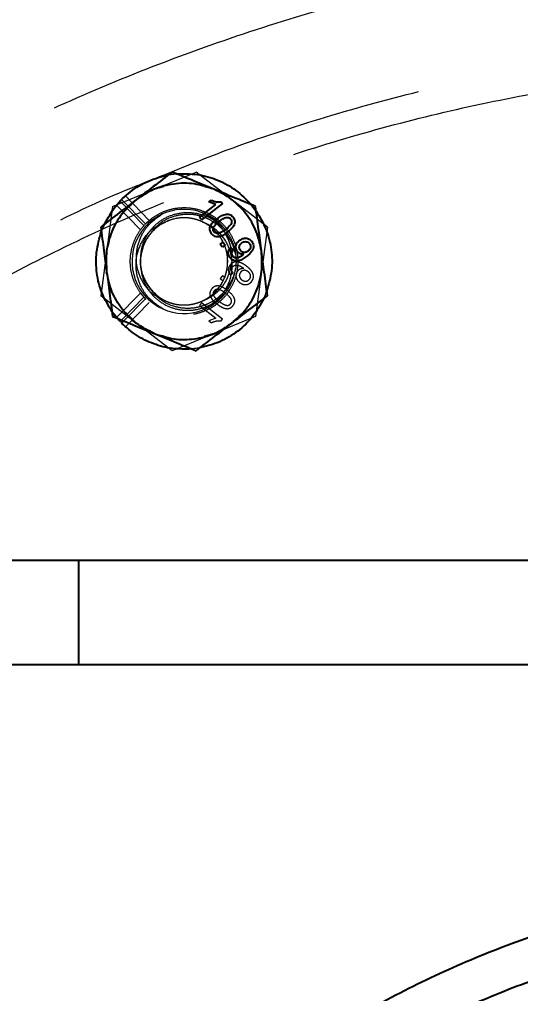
# Model space of a CAD drawing. Header units: millimetres. Extents: x 861 to 27901, y 673 to 17923.
# Drawn here: x 10727.1 to 10803.4, y 5977.1 to 6125.5 of the extents above; entities that cross this region are included whole.
import ezdxf

# ---------------------------------------------------------------- set-up
doc = ezdxf.new("R2010")
doc.units = ezdxf.units.MM
doc.header["$LTSCALE"] = 33.3
doc.linetypes.add('HIDDEN', pattern=[1.905, 1.27, -0.635])
doc.layers.add('CAPA_1', color=7, linetype='Continuous')
doc.styles.add('SLDTEXTSTYLE0', font='TXT', dxfattribs={"width": 0.75})
doc.dimstyles.new('SLDDIMSTYLE0', dxfattribs={"dimtxt": 66.6, "dimasz": 66.6, "dimexe": 0, "dimexo": 0.0625, "dimgap": 16.65, "dimtad": 2, "dimdec": 0, "dimlfac": 1.261261, "dimrnd": 1e-09, "dimzin": 12, "dimdsep": 46, "dimtxsty": 'SLDTEXTSTYLE0', "dimsah": 1, "dimcen": 0.09, "dimadec": 0, "dimazin": 3, "dimtfac": 1, "dimtdec": 0, "dimtofl": 0, "dimtmove": 0, "dimatfit": 3, "dimfxl": 1, "dimfrac": 2, "dimtolj": 1, "dimtzin": 12, "dimarcsym": 0})

# ---------------------------------------------------------------- blocks, each defined once
blk = doc.blocks.new('_D_13')
at = {"layer": 'CAPA_1', "transparency": 16777216}
for p, q in [((9823.17, 6912.25), (14695.32, 6912.25)), ((14662.02, 6912.25), (14662.02, 5357.98)), ((14240.18, 5357.98), (14695.32, 5357.98))]:
    blk.add_line(p, q, dxfattribs=at)
for points in [[(14662.02, 6912.25), (14651.77, 6845.65), (14672.27, 6845.65)], [(14662.02, 5357.98), (14672.27, 5424.58), (14651.77, 5424.58)]]:
    blk.add_solid(points, dxfattribs=at)
at = {"layer": 'CAPA_1', "transparency": 16777216, "insert": (14576.17, 6036.69), "char_height": 66.6, "attachment_point": 1, "rotation": 90, "style": 'SLDTEXTSTYLE0'}
blk.add_mtext('1960', dxfattribs=at)
blk = doc.blocks.new('_D_14')
at = {"layer": 'CAPA_1', "transparency": 16777216}
for p, q in [((9780.88, 6954.54), (9780.88, 7862.55)), ((10855.14, 5883.49), (10855.14, 7862.55)), ((9780.88, 7829.25), (10855.14, 7829.25))]:
    blk.add_line(p, q, dxfattribs=at)
for points in [[(9780.88, 7829.25), (9847.48, 7819.01), (9847.48, 7839.5)], [(10855.14, 7829.25), (10788.54, 7839.5), (10788.54, 7819.01)]]:
    blk.add_solid(points, dxfattribs=at)
at = {"layer": 'CAPA_1', "transparency": 16777216, "insert": (10219.59, 7915.1), "char_height": 66.6, "attachment_point": 1, "style": 'SLDTEXTSTYLE0'}
blk.add_mtext('1355', dxfattribs=at)

msp = doc.modelspace()

# ---------------------------------------------------------------- linework, layer by layer
at = {"color": 1, "linetype": 'HIDDEN', "lineweight": 18}
for p, q in [((10741.25, 6097.02), (10753.95, 6102.25)), ((10746.83, 6100.92), (10747.43, 6101.16)), ((10750.03, 6101.85), (10749.15, 6101.63)), ((10749.75, 6101.82), (10750.99, 6101.98)), ((10751.63, 6101.96), (10750.29, 6101.89)), ((10764.83, 6093.88), (10753.95, 6102.25)), ((10747.6, 6099.64), (10749.08, 6100.03)), ((10755.18, 6100.03), (10756.68, 6099.63)), ((10742.38, 6097.82), (10742.01, 6097.33)), ((10746.02, 6094.09), (10742.38, 6097.82)), ((10742.62, 6098.06), (10743.2, 6098.61)), ((10746.25, 6094.34), (10742.62, 6098.06)), ((10743.67, 6098.95), (10743.2, 6098.61)), ((10743.2, 6098.61), (10746.83, 6094.89)), ((10744.8, 6097.98), (10743.8, 6096.98)), ((10759.39, 6098.07), (10760.47, 6096.98)), ((10741.25, 6097.02), (10739.44, 6083.41)), ((10745.51, 6093.46), (10741.85, 6097.21)), ((10763.25, 6096.04), (10762.14, 6097.49)), ((10762.35, 6097.29), (10763.11, 6096.3)), ((10740.34, 6094.85), (10739.71, 6093.58)), ((10746.25, 6094.34), (10746.83, 6094.89)), ((10746.83, 6094.89), (10746.97, 6094.98)), ((10756.52, 6095.21), (10756.97, 6094.92)), ((10757.15, 6094.75), (10756.97, 6094.92)), ((10739.63, 6093.4), (10739.4, 6092.6)), ((10739.53, 6093.16), (10740.01, 6094.32)), ((10749.59, 6094.76), (10749.75, 6094.84)), ((10764.83, 6093.88), (10763.02, 6080.27)), ((10740.74, 6091.69), (10740.34, 6090.21)), ((10759.8, 6086.77), (10759.99, 6087.61)), ((10761.17, 6087.62), (10761.25, 6087.55)), ((10740.74, 6085.59), (10740.34, 6087.09)), ((10757.96, 6086.46), (10757.64, 6086.05)), ((10757.64, 6086.05), (10758.06, 6085.73)), ((10758.37, 6086.14), (10757.96, 6086.46)), ((10759.26, 6086.52), (10759.62, 6086.9)), ((10763.92, 6087.07), (10763.52, 6085.59)), ((10746.76, 6084.82), (10747.14, 6084.29)), ((10764.46, 6083.45), (10764.88, 6084.74)), ((10750.32, 6075.03), (10739.44, 6083.41)), ((10745.51, 6083.82), (10741.85, 6080.07)), ((10746.02, 6083.19), (10742.61, 6079.7)), ((10746.37, 6082.84), (10745.48, 6083.87)), ((10745.51, 6083.82), (10746.02, 6083.19)), ((10758.1, 6083.42), (10756.97, 6082.36)), ((10763.93, 6082.45), (10764.36, 6083.21)), ((10764.73, 6084.12), (10764.26, 6082.97)), ((10746.25, 6082.95), (10742.95, 6079.57)), ((10743.2, 6078.67), (10746.83, 6082.4)), ((10754.78, 6082.33), (10754.46, 6081.91)), ((10754.46, 6081.91), (10756.97, 6079.98)), ((10758, 6079.84), (10754.78, 6082.33)), ((10756.7, 6082.21), (10757.21, 6082.57)), ((10741.13, 6081.02), (10742.69, 6079.17)), ((10741.85, 6080.07), (10741.16, 6080.98)), ((10744.88, 6079.22), (10743.8, 6080.3)), ((10763.02, 6080.27), (10750.32, 6075.03)), ((10756.97, 6079.98), (10755.92, 6079.6)), ((10755.92, 6079.6), (10756.3, 6079.3)), ((10757.8, 6079.57), (10758, 6079.84)), ((10756.67, 6077.65), (10755.18, 6077.25)), ((10752.76, 6075.32), (10754.59, 6075.49)), ((10754.52, 6075.47), (10753.28, 6075.3))]:
    msp.add_line(p, q, dxfattribs=at)
at = {"color": 7, "linetype": 'Continuous', "lineweight": 25}
for p, q in [((10755.92, 6097.69), (10756.3, 6097.98)), ((10754.46, 6095.37), (10756.97, 6097.31)), ((10758, 6097.44), (10754.78, 6094.96)), ((10756.97, 6097.31), (10755.92, 6097.69)), ((10757.8, 6097.71), (10758, 6097.44)), ((10754.78, 6094.96), (10754.46, 6095.37)), ((10757.64, 6091.23), (10758.06, 6091.55)), ((10757.96, 6090.82), (10757.64, 6091.23)), ((10758.37, 6091.14), (10757.96, 6090.82)), ((10758.06, 6091.55), (10758.37, 6091.14)), ((10759.26, 6090.76), (10759.62, 6090.38)), ((10761.17, 6089.67), (10761.25, 6089.73)), ((10742.38, 6079.47), (10741.85, 6080.07)), ((10742.61, 6079.7), (10742.38, 6079.47)), ((10742.95, 6079.57), (10742.62, 6079.23)), ((10841.16, 6043.05), (10605.29, 6043.05)), ((10736.11, 6027.2), (10736.11, 6043.05)), ((10605.29, 6027.2), (10833.78, 6027.2))]:
    msp.add_line(p, q, dxfattribs=at)
at = {"color": 1, "linetype": 'HIDDEN', "lineweight": 18}
msp.add_arc((10752.13, 6088.64), 7.93, 37.5876, 307.5876, dxfattribs=at)
for points in [[(11121.76, 6013.67), (11118.45, 6018.6), (11111.84, 6028.47), (11100.89, 6042.53), (11089.23, 6056.01), (11076.81, 6068.79), (11063.71, 6080.86), (11049.94, 6092.18), (11035.56, 6102.71), (11020.61, 6112.41), (11005.15, 6121.26), (10989.21, 6129.23), (10972.85, 6136.3), (10956.11, 6142.43), (10939.07, 6147.62), (10921.75, 6151.85), (10904.23, 6155.09), (10886.55, 6157.35), (10868.78, 6158.61), (10850.96, 6158.88), (10833.15, 6158.15), (10815.41, 6156.41), (10797.8, 6153.69), (10780.37, 6149.98), (10763.18, 6145.31), (10746.27, 6139.67), (10729.71, 6133.1), (10713.54, 6125.6), (10697.81, 6117.22), (10682.58, 6107.96), (10667.9, 6097.87), (10653.8, 6086.96), (10640.34, 6075.29), (10627.55, 6062.88), (10615.48, 6049.77), (10604.16, 6036), (10593.63, 6021.62), (10583.93, 6006.68), (10575.08, 5991.21), (10567.11, 5975.27), (10560.04, 5958.91), (10553.91, 5942.18), (10548.72, 5925.13), (10544.5, 5907.81), (10541.25, 5890.29), (10538.99, 5872.61), (10537.73, 5854.84), (10537.46, 5837.02), (10538.2, 5819.21), (10539.93, 5801.48), (10542.65, 5783.86), (10546.36, 5766.43), (10551.03, 5749.24), (10556.67, 5732.33), (10563.24, 5715.77), (10570.75, 5699.6), (10579.09, 5683.85), (10585.37, 5673.77), (10588.52, 5668.74)], [(10622.14, 5690.48), (10619.39, 5694.88), (10613.89, 5703.69), (10606.61, 5717.46), (10600.05, 5731.58), (10594.3, 5746.06), (10589.38, 5760.83), (10585.29, 5775.86), (10582.05, 5791.09), (10579.67, 5806.49), (10578.16, 5821.99), (10577.52, 5837.55), (10577.75, 5853.12), (10578.85, 5868.65), (10580.83, 5884.1), (10583.67, 5899.41), (10587.36, 5914.54), (10591.89, 5929.44), (10597.25, 5944.07), (10603.43, 5958.36), (10610.39, 5972.29), (10618.13, 5985.81), (10626.61, 5998.87), (10635.81, 6011.44), (10645.7, 6023.47), (10656.25, 6034.92), (10667.42, 6045.77), (10679.19, 6055.98), (10691.51, 6065.5), (10704.34, 6074.33), (10717.65, 6082.41), (10731.39, 6089.74), (10745.52, 6096.29), (10760, 6102.04), (10774.77, 6106.96), (10789.8, 6111.05), (10805.03, 6114.29), (10820.42, 6116.67), (10835.92, 6118.18), (10851.48, 6118.82), (10867.06, 6118.59), (10882.59, 6117.49), (10898.04, 6115.51), (10913.35, 6112.68), (10928.48, 6108.98), (10943.38, 6104.45), (10958, 6099.09), (10972.3, 6092.92), (10986.23, 6085.95), (10999.75, 6078.21), (11012.81, 6069.73), (11025.38, 6060.53), (11037.41, 6050.64), (11048.86, 6040.09), (11059.71, 6028.92), (11069.91, 6017.15), (11079.47, 6004.85), (11085.25, 5996.23), (11088.14, 5991.92)], [(10745.51, 6083.82), (10745.23, 6084.26), (10744.66, 6085.14), (10744.14, 6086.64), (10743.9, 6088.2), (10743.97, 6089.78), (10744.34, 6091.32), (10744.99, 6092.76), (10745.91, 6094.04), (10747.05, 6095.13), (10748.39, 6095.98), (10749.85, 6096.56), (10751.41, 6096.85), (10752.99, 6096.84), (10754.54, 6096.52), (10756, 6095.92), (10757.31, 6095.05), (10758.44, 6093.94), (10759.34, 6092.64), (10759.97, 6091.2), (10760.31, 6089.65), (10760.35, 6088.07), (10760.1, 6086.52), (10759.54, 6085.04), (10758.72, 6083.69), (10757.65, 6082.52), (10756.38, 6081.58), (10754.96, 6080.9), (10753.43, 6080.5), (10751.85, 6080.41), (10750.29, 6080.61), (10748.79, 6081.11), (10747.4, 6081.88), (10746.63, 6082.59), (10746.25, 6082.95)], [(10746.87, 6084.59), (10746.42, 6085.34), (10745.52, 6086.84), (10745.39, 6089.53), (10746.22, 6092.04), (10747.98, 6094.04), (10750.36, 6095.22), (10753.01, 6095.4), (10755.53, 6094.55), (10757.53, 6092.8), (10758.71, 6090.42), (10758.89, 6087.76), (10758.04, 6085.24), (10756.29, 6083.24), (10753.9, 6082.06), (10751.26, 6081.89), (10748.7, 6082.71), (10747.48, 6083.96), (10746.87, 6084.59)], [(10758.42, 6093.48), (10758.71, 6093.05), (10759.3, 6092.19), (10759.83, 6090.71), (10760.11, 6089.16), (10760.03, 6088.12), (10759.99, 6087.6)], [(10746.87, 6084.59), (10746.62, 6084.95), (10746.13, 6085.67), (10745.68, 6086.91), (10745.45, 6088.21), (10745.52, 6089.08), (10745.55, 6089.51)], [(10588.52, 5668.74), (10591.82, 5663.8), (10598.44, 5653.93), (10609.39, 5639.87), (10621.05, 5626.4), (10633.47, 5613.61), (10646.57, 5601.54), (10660.34, 5590.22), (10674.72, 5579.7), (10689.67, 5569.99), (10705.13, 5561.14), (10721.07, 5553.17), (10737.43, 5546.1), (10754.16, 5539.97), (10771.21, 5534.78), (10788.53, 5530.56), (10806.05, 5527.31), (10823.73, 5525.05), (10841.5, 5523.79), (10859.32, 5523.52), (10877.13, 5524.26), (10894.86, 5525.99), (10912.48, 5528.71), (10929.91, 5532.42), (10947.1, 5537.1), (10964.01, 5542.73), (10980.57, 5549.31), (10996.74, 5556.8), (11012.47, 5565.18), (11027.7, 5574.44), (11042.38, 5584.54), (11056.48, 5595.44), (11069.94, 5607.11), (11082.73, 5619.53), (11094.8, 5632.64), (11106.12, 5646.4), (11116.65, 5660.78), (11126.35, 5675.73), (11135.2, 5691.19), (11143.17, 5707.13), (11150.24, 5723.49), (11156.37, 5740.23), (11161.56, 5757.28), (11165.78, 5774.59), (11169.03, 5792.11), (11171.29, 5809.79), (11172.55, 5827.56), (11172.82, 5845.38), (11172.08, 5863.19), (11170.35, 5880.93), (11167.63, 5898.54), (11163.92, 5915.97), (11159.24, 5933.16), (11153.61, 5950.07), (11147.04, 5966.64), (11139.53, 5982.8), (11131.19, 5998.55), (11124.9, 6008.63), (11121.76, 6013.67)]]:
    msp.add_open_spline(points, degree=3, dxfattribs=at)
for points, knots in [([(11104.78, 6002.69), (11101.69, 6007.31), (11095.5, 6016.54), (11085.25, 6029.71), (11074.33, 6042.33), (11062.7, 6054.3), (11050.43, 6065.6), (11037.54, 6076.2), (11024.07, 6086.06), (11010.08, 6095.14), (10995.6, 6103.43), (10980.67, 6110.89), (10965.35, 6117.51), (10949.69, 6123.25), (10933.72, 6128.11), (10917.51, 6132.07), (10901.1, 6135.11), (10884.55, 6137.22), (10867.91, 6138.4), (10851.22, 6138.65), (10834.55, 6137.97), (10817.94, 6136.34), (10801.45, 6133.79), (10785.13, 6130.32), (10769.03, 6125.94), (10753.2, 6120.67), (10737.69, 6114.51), (10722.55, 6107.5), (10707.83, 6099.64), (10693.57, 6090.98), (10679.82, 6081.53), (10666.62, 6071.32), (10654.01, 6060.38), (10642.04, 6048.76), (10630.74, 6036.49), (10620.14, 6023.6), (10610.28, 6010.13), (10601.2, 5996.14), (10592.91, 5981.66), (10585.45, 5966.73), (10578.83, 5951.41), (10573.09, 5935.75), (10568.23, 5919.78), (10564.28, 5903.57), (10561.23, 5887.17), (10559.14, 5870.61), (10557.94, 5854.85), (10557.9, 5844.61), (10557.88, 5839.92)], [0, 0, 0, 0, 0.021814, 0.043628, 0.065442, 0.087256, 0.109071, 0.130885, 0.152699, 0.174513, 0.196327, 0.218141, 0.239955, 0.261769, 0.283583, 0.305397, 0.327212, 0.349026, 0.37084, 0.392654, 0.414468, 0.436282, 0.458096, 0.47991, 0.501724, 0.523538, 0.545353, 0.567167, 0.588981, 0.610795, 0.632609, 0.654423, 0.676237, 0.698051, 0.719865, 0.74168, 0.763494, 0.785308, 0.807122, 0.828936, 0.85075, 0.872564, 0.894378, 0.916192, 0.938006, 0.959821, 0.981635, 1, 1, 1, 1]), ([(10747.72, 6101.27), (10751.36, 6102.76), (10759.88, 6106.24), (10773.63, 6110.74), (10788.86, 6114.91), (10804.32, 6118.19), (10819.93, 6120.6), (10835.65, 6122.14), (10851.43, 6122.79), (10867.23, 6122.55), (10882.98, 6121.43), (10898.65, 6119.43), (10914.18, 6116.55), (10929.53, 6112.81), (10944.64, 6108.21), (10959.47, 6102.77), (10973.98, 6096.51), (10988.1, 6089.45), (11001.81, 6081.6), (11015.06, 6073), (11027.81, 6063.67), (11040.01, 6053.64), (11051.63, 6042.93), (11062.64, 6031.6), (11072.97, 6019.66), (11082.68, 6007.19), (11088.54, 5998.45), (11091.47, 5994.07)], [0, 0, 0, 0, 0.030196, 0.070605, 0.111013, 0.151422, 0.19183, 0.232239, 0.272647, 0.313056, 0.353464, 0.393873, 0.434281, 0.47469, 0.515098, 0.555507, 0.595915, 0.636324, 0.676732, 0.717141, 0.757549, 0.797958, 0.838366, 0.878775, 0.919183, 0.959592, 1, 1, 1, 1]), ([(10573.74, 5840.22), (10573.76, 5844.58), (10573.8, 5854.2), (10574.92, 5869.05), (10576.91, 5884.71), (10579.79, 5900.25), (10583.53, 5915.59), (10588.13, 5930.7), (10593.57, 5945.54), (10599.83, 5960.04), (10606.89, 5974.17), (10614.74, 5987.88), (10623.34, 6001.12), (10632.67, 6013.87), (10642.71, 6026.07), (10653.41, 6037.69), (10664.74, 6048.69), (10676.67, 6059.04), (10689.17, 6068.71), (10702.19, 6077.65), (10715.68, 6085.87), (10729.64, 6093.25), (10739.99, 6098.23), (10745.77, 6100.5), (10746.65, 6100.85)], [0, 0, 0, 0, 0.0393756, 0.0869797, 0.1345838, 0.1821878, 0.2297919, 0.277396, 0.325, 0.3726041, 0.4202082, 0.4678123, 0.5154163, 0.5630204, 0.6106245, 0.6582285, 0.7058326, 0.7534367, 0.8010408, 0.8486448, 0.8962489, 0.943853, 0.991457, 1, 1, 1, 1]), ([(10748.9, 6095.88), (10748.14, 6095.37), (10746.87, 6094.53), (10745.53, 6092.58), (10744.77, 6090.4), (10744.78, 6087.84), (10745.7, 6085.47), (10747.02, 6083.76), (10748.15, 6083.25), (10748.5, 6083.09)], [0, 0, 0, 0, 0.1725441, 0.2879609, 0.4454264, 0.6059004, 0.7652904, 0.9267736, 1, 1, 1, 1]), ([(10745.55, 6089.51), (10745.6, 6089.98), (10745.7, 6090.9), (10746.31, 6092.46), (10747.43, 6094.03), (10749.17, 6095.32), (10751.15, 6096.03), (10753.25, 6096.17), (10755.31, 6095.71), (10757.09, 6094.79), (10758, 6093.89), (10758.42, 6093.48)], [0, 0, 0, 0, 0.081677, 0.16135, 0.291036, 0.413148, 0.534221, 0.654765, 0.776346, 0.898839, 1, 1, 1, 1]), ([(10746.87, 6084.59), (10747.07, 6084.36), (10747.55, 6083.77), (10748.26, 6083.22), (10748.91, 6082.83), (10749.37, 6082.59), (10749.95, 6082.36), (10750.39, 6082.23), (10750.63, 6082.17), (10750.63, 6082.17), (10750.63, 6082.17), (10750.63, 6082.17), (10750.64, 6082.17), (10750.64, 6082.17), (10750.65, 6082.17), (10750.66, 6082.17), (10750.69, 6082.16), (10750.76, 6082.14), (10750.97, 6082.1), (10751.68, 6081.99), (10752.49, 6081.98), (10753.28, 6082.1), (10753.73, 6082.19), (10754.24, 6082.34), (10754.69, 6082.51), (10754.96, 6082.63), (10755.23, 6082.76), (10755.58, 6082.95), (10756.05, 6083.27), (10756.5, 6083.63), (10756.89, 6084), (10757.27, 6084.42), (10757.66, 6084.94), (10757.96, 6085.45), (10758.13, 6085.79), (10758.26, 6086.06), (10758.4, 6086.43), (10758.57, 6086.97), (10758.69, 6087.53), (10758.76, 6088.13), (10758.78, 6088.73), (10758.75, 6089.28), (10758.69, 6089.76), (10758.62, 6090.1), (10758.57, 6090.3), (10758.5, 6090.55), (10758.38, 6090.92), (10758.18, 6091.41), (10757.96, 6091.84), (10757.75, 6092.2), (10757.4, 6092.71), (10756.86, 6093.35), (10756.06, 6094.03), (10755.28, 6094.51), (10754.55, 6094.84), (10753.85, 6095.07), (10753.15, 6095.22), (10752.43, 6095.29), (10751.2, 6095.28), (10749.44, 6094.86), (10747.52, 6093.59), (10746.07, 6091.74), (10745.72, 6090.26), (10745.55, 6089.51)], [0, 0, 0, 0, 0.025018, 0.062505, 0.073457, 0.087536, 0.104741, 0.12507, 0.12508, 0.125088, 0.125103, 0.125129, 0.125176, 0.125264, 0.125429, 0.125753, 0.126422, 0.127908, 0.131491, 0.144058, 0.187539, 0.197474, 0.209566, 0.225509, 0.240805, 0.248969, 0.250106, 0.265748, 0.281391, 0.297034, 0.312676, 0.325838, 0.344007, 0.365974, 0.374124, 0.375253, 0.390902, 0.40655, 0.422199, 0.437847, 0.456199, 0.471384, 0.483402, 0.495485, 0.499868, 0.500438, 0.516867, 0.531646, 0.544773, 0.556248, 0.566071, 0.595236, 0.625559, 0.651348, 0.670843, 0.691621, 0.711565, 0.729805, 0.750654, 0.81299, 0.875327, 0.937663, 1, 1, 1, 1]), ([(10759.99, 6089.68), (10759.9, 6090.05), (10759.72, 6090.79), (10759.29, 6091.74), (10758.78, 6092.57), (10758.2, 6093.33), (10757.27, 6094.24), (10756.29, 6094.88), (10755.43, 6095.26), (10754.95, 6095.44), (10754.43, 6095.6), (10753.41, 6095.81), (10751.87, 6095.85), (10749.92, 6095.34), (10748.35, 6094.47), (10747.68, 6093.63), (10747.42, 6093.32)], [0, 0, 0, 0, 0.069953, 0.139917, 0.190193, 0.248551, 0.31488, 0.430247, 0.459214, 0.488206, 0.524206, 0.559732, 0.679274, 0.802425, 0.926677, 1, 1, 1, 1]), ([(10759.39, 6088.75), (10759.4, 6089.25), (10759.42, 6090.63), (10758.7, 6092.62), (10757.22, 6094.7), (10755.81, 6095.55), (10754.98, 6096.04)], [0, 0, 0, 0, 0.165547, 0.45872, 0.685305, 1, 1, 1, 1]), ([(10748.9, 6081.4), (10748.14, 6081.91), (10746.87, 6082.76), (10745.53, 6084.7), (10744.77, 6086.88), (10744.78, 6089.44), (10745.69, 6091.83), (10747.25, 6093.73), (10748.67, 6094.34), (10749.3, 6094.61)], [0, 0, 0, 0, 0.163193, 0.272354, 0.421286, 0.573063, 0.723815, 0.876546, 1, 1, 1, 1]), ([(10754.84, 6094.7), (10755.26, 6094.53), (10756.1, 6094.18), (10757.54, 6093.07), (10758.87, 6091.27), (10759.47, 6089.01), (10759.4, 6086.71), (10758.71, 6084.66), (10757.22, 6082.58), (10755.8, 6081.74), (10754.98, 6081.24)], [0, 0, 0, 0, 0.079497, 0.158991, 0.315135, 0.461945, 0.560322, 0.714796, 0.834185, 1, 1, 1, 1]), ([(10763.52, 6091.69), (10763.72, 6091.2), (10763.93, 6090.66), (10763.93, 6090.1), (10763.93, 6090.06)], [0, 0, 0, 0, 0.928699, 1, 1, 1, 1]), ([(10745.55, 6087.77), (10745.6, 6087.31), (10745.7, 6086.39), (10746.31, 6084.82), (10747.43, 6083.26), (10749.17, 6081.97), (10751.15, 6081.25), (10753.25, 6081.11), (10755.31, 6081.57), (10757.09, 6082.49), (10758, 6083.4), (10758.42, 6083.81)], [0, 0, 0, 0, 0.081677, 0.161349, 0.291035, 0.413148, 0.534221, 0.654765, 0.776346, 0.898839, 1, 1, 1, 1]), ([(10759.99, 6087.6), (10759.9, 6087.23), (10759.72, 6086.49), (10759.29, 6085.55), (10758.78, 6084.71), (10758.2, 6083.96), (10757.27, 6083.04), (10756.29, 6082.4), (10755.43, 6082.02), (10754.95, 6081.84), (10754.43, 6081.69), (10753.41, 6081.47), (10751.87, 6081.43), (10749.92, 6081.94), (10748.13, 6082.98), (10747.29, 6084.05), (10746.87, 6084.59)], [0, 0, 0, 0, 0.066556, 0.133122, 0.180955, 0.236479, 0.299586, 0.40935, 0.43691, 0.464494, 0.498745, 0.532545, 0.646281, 0.763453, 0.88167, 1, 1, 1, 1]), ([(10754.84, 6082.58), (10755.26, 6082.75), (10756.1, 6083.11), (10757.54, 6084.21), (10758.91, 6086), (10759.24, 6087.71), (10759.39, 6088.54)], [0, 0, 0, 0, 0.172574, 0.345139, 0.684098, 1, 1, 1, 1]), ([(10756.97, 6082.36), (10757.25, 6082.59), (10757.6, 6082.89), (10757.96, 6083.26), (10758.18, 6083.51), (10758.43, 6083.82), (10758.73, 6084.24), (10759.19, 6084.97), (10759.7, 6086.07), (10759.9, 6087.09), (10759.99, 6087.6)], [0, 0, 0, 0, 0.174168, 0.224334, 0.249848, 0.333258, 0.41667, 0.500084, 0.750043, 1, 1, 1, 1]), ([(10759.11, 6088.05), (10759.04, 6087.93), (10758.92, 6087.75), (10758.86, 6087.47), (10758.86, 6087.19), (10758.97, 6086.84), (10759.16, 6086.63), (10759.26, 6086.52)], [0, 0, 0, 0, 0.249859, 0.375956, 0.500482, 0.749847, 1, 1, 1, 1]), ([(10759.11, 6088.05), (10759.04, 6087.93), (10758.92, 6087.75), (10758.86, 6087.47), (10758.86, 6087.19), (10758.97, 6086.84), (10759.16, 6086.63), (10759.26, 6086.52)], [0, 0, 0, 0, 0.249859, 0.375718, 0.500481, 0.749846, 1, 1, 1, 1]), ([(10761.71, 6087.86), (10761.51, 6088), (10761.12, 6088.29), (10760.54, 6088.54), (10760.05, 6088.58), (10759.68, 6088.5), (10759.36, 6088.32), (10759.2, 6088.14), (10759.11, 6088.05)], [0, 0, 0, 0, 0.250485, 0.500118, 0.62804, 0.750092, 0.874994, 1, 1, 1, 1]), ([(10759.62, 6086.9), (10759.56, 6086.97), (10759.45, 6087.1), (10759.37, 6087.29), (10759.36, 6087.45), (10759.39, 6087.61), (10759.46, 6087.71), (10759.5, 6087.78)], [0, 0, 0, 0, 0.2770743, 0.499914, 0.6248343, 0.7503808, 1, 1, 1, 1]), ([(10759.62, 6086.9), (10759.56, 6086.97), (10759.45, 6087.1), (10759.37, 6087.29), (10759.36, 6087.45), (10759.39, 6087.57), (10759.43, 6087.68), (10759.48, 6087.75), (10759.5, 6087.78)], [0, 0, 0, 0, 0.276477, 0.499318, 0.623718, 0.749496, 0.874756, 1, 1, 1, 1]), ([(10759.5, 6087.78), (10759.56, 6087.84), (10759.66, 6087.96), (10759.88, 6088.06), (10760.11, 6088.1), (10760.57, 6088), (10760.91, 6087.79), (10761.17, 6087.62)], [0, 0, 0, 0, 0.125207, 0.25031, 0.375339, 0.50062, 1, 1, 1, 1]), ([(10761.25, 6087.55), (10761.16, 6087.56), (10760.97, 6087.56), (10760.7, 6087.48), (10760.45, 6087.35), (10760.32, 6087.21), (10760.26, 6087.14)], [0, 0, 0, 0, 0.24954, 0.50198, 0.751372, 1, 1, 1, 1]), ([(10761.25, 6087.55), (10761.16, 6087.56), (10760.97, 6087.56), (10760.7, 6087.48), (10760.45, 6087.35), (10760.32, 6087.21), (10760.26, 6087.14)], [0, 0, 0, 0, 0.2489432, 0.4994503, 0.7502849, 1, 1, 1, 1]), ([(10762.43, 6085.59), (10762.49, 6085.68), (10762.61, 6085.87), (10762.7, 6086.2), (10762.7, 6086.54), (10762.57, 6086.98), (10762.23, 6087.44), (10761.88, 6087.72), (10761.71, 6087.86)], [0, 0, 0, 0, 0.125064, 0.25009, 0.37511, 0.500169, 0.749441, 1, 1, 1, 1]), ([(10760.26, 6087.14), (10760.24, 6087.11), (10760.19, 6087.04), (10760.11, 6086.9), (10760.04, 6086.7), (10760.02, 6086.46), (10760.05, 6086.22), (10760.12, 6085.98), (10760.29, 6085.69), (10760.47, 6085.53), (10760.59, 6085.42)], [0, 0, 0, 0, 0.062611, 0.125226, 0.250194, 0.373586, 0.500286, 0.62458, 0.750412, 1, 1, 1, 1]), ([(10760.26, 6087.14), (10760.21, 6087.07), (10760.12, 6086.94), (10760.04, 6086.7), (10760.02, 6086.46), (10760.05, 6086.22), (10760.12, 6085.98), (10760.29, 6085.69), (10760.47, 6085.53), (10760.59, 6085.42)], [0, 0, 0, 0, 0.125074, 0.250064, 0.373261, 0.500199, 0.624296, 0.750369, 1, 1, 1, 1]), ([(10760.73, 6086.98), (10760.67, 6086.89), (10760.58, 6086.75), (10760.54, 6086.54), (10760.55, 6086.38), (10760.59, 6086.23), (10760.69, 6086.03), (10760.81, 6085.93), (10760.89, 6085.85)], [0, 0, 0, 0, 0.24952, 0.373528, 0.499888, 0.62379, 0.750316, 1, 1, 1, 1]), ([(10760.73, 6086.98), (10760.67, 6086.89), (10760.58, 6086.75), (10760.54, 6086.54), (10760.55, 6086.38), (10760.59, 6086.23), (10760.69, 6086.03), (10760.81, 6085.93), (10760.89, 6085.85)], [0, 0, 0, 0, 0.249521, 0.373851, 0.499889, 0.624096, 0.750315, 1, 1, 1, 1]), ([(10761.88, 6087.07), (10761.79, 6087.13), (10761.65, 6087.22), (10761.44, 6087.28), (10761.28, 6087.29), (10761.12, 6087.26), (10760.91, 6087.18), (10760.8, 6087.06), (10760.73, 6086.98)], [0, 0, 0, 0, 0.2499766, 0.3779151, 0.500342, 0.6271064, 0.750811, 1, 1, 1, 1]), ([(10761.88, 6087.07), (10761.79, 6087.13), (10761.65, 6087.22), (10761.44, 6087.28), (10761.28, 6087.29), (10761.12, 6087.26), (10760.91, 6087.18), (10760.8, 6087.06), (10760.73, 6086.98)], [0, 0, 0, 0, 0.249976, 0.378222, 0.500342, 0.627452, 0.750811, 1, 1, 1, 1]), ([(10760.89, 6085.85), (10760.99, 6085.79), (10761.17, 6085.66), (10761.47, 6085.62), (10761.69, 6085.65), (10761.91, 6085.73), (10762.02, 6085.86), (10762.1, 6085.94)], [0, 0, 0, 0, 0.2502502, 0.4998414, 0.6292884, 0.7506655, 1, 1, 1, 1]), ([(10760.89, 6085.85), (10760.99, 6085.79), (10761.17, 6085.66), (10761.47, 6085.62), (10761.69, 6085.65), (10761.91, 6085.73), (10762.02, 6085.86), (10762.1, 6085.94)], [0, 0, 0, 0, 0.2502504, 0.4998418, 0.6295763, 0.7506654, 1, 1, 1, 1]), ([(10762.1, 6085.94), (10762.16, 6086.03), (10762.25, 6086.17), (10762.27, 6086.39), (10762.25, 6086.55), (10762.2, 6086.71), (10762.08, 6086.89), (10761.96, 6087), (10761.88, 6087.07)], [0, 0, 0, 0, 0.249017, 0.371845, 0.499365, 0.623226, 0.749892, 1, 1, 1, 1]), ([(10762.1, 6085.94), (10762.16, 6086.03), (10762.25, 6086.17), (10762.27, 6086.39), (10762.25, 6086.55), (10762.2, 6086.71), (10762.08, 6086.89), (10761.96, 6087), (10761.88, 6087.07)], [0, 0, 0, 0, 0.249017, 0.372138, 0.499365, 0.623562, 0.749893, 1, 1, 1, 1]), ([(10758.76, 6084.2), (10758.57, 6084.34), (10758.2, 6084.61), (10757.67, 6084.85), (10757.21, 6084.92), (10756.86, 6084.86), (10756.55, 6084.69), (10756.4, 6084.51), (10756.33, 6084.43)], [0, 0, 0, 0, 0.250472, 0.500339, 0.626188, 0.75018, 0.874972, 1, 1, 1, 1]), ([(10758.76, 6084.2), (10758.57, 6084.34), (10758.2, 6084.61), (10757.67, 6084.85), (10757.21, 6084.92), (10756.86, 6084.86), (10756.55, 6084.69), (10756.4, 6084.51), (10756.33, 6084.43)], [0, 0, 0, 0, 0.250476, 0.500347, 0.625768, 0.750176, 0.87497, 1, 1, 1, 1]), ([(10760.59, 6085.42), (10760.74, 6085.33), (10760.96, 6085.18), (10761.29, 6085.1), (10761.55, 6085.1), (10761.81, 6085.14), (10762.13, 6085.27), (10762.31, 6085.46), (10762.43, 6085.59)], [0, 0, 0, 0, 0.2498688, 0.376654, 0.5003478, 0.6274594, 0.7508242, 1, 1, 1, 1]), ([(10760.59, 6085.42), (10760.74, 6085.33), (10760.95, 6085.18), (10761.29, 6085.1), (10761.55, 6085.1), (10761.81, 6085.14), (10762.13, 6085.27), (10762.31, 6085.46), (10762.43, 6085.59)], [0, 0, 0, 0, 0.249869, 0.376454, 0.500348, 0.627239, 0.750824, 1, 1, 1, 1]), ([(10756.33, 6084.43), (10756.23, 6084.28), (10756.09, 6084.06), (10756.04, 6083.72), (10756.07, 6083.55), (10756.08, 6083.47)], [0, 0, 0, 0, 0.499036, 0.74951, 1, 1, 1, 1]), ([(10756.33, 6084.43), (10756.23, 6084.28), (10756.09, 6084.06), (10756.05, 6083.76), (10756.06, 6083.59), (10756.07, 6083.51), (10756.08, 6083.47)], [0, 0, 0, 0, 0.498795, 0.749148, 0.874576, 1, 1, 1, 1]), ([(10756.08, 6083.47), (10756.14, 6083.33), (10756.24, 6083.06), (10756.6, 6082.6), (10756.94, 6082.32), (10757.16, 6082.13)], [0, 0, 0, 0, 0.249754, 0.499871, 1, 1, 1, 1]), ([(10756.7, 6084.14), (10756.65, 6084.07), (10756.57, 6083.93), (10756.56, 6083.67), (10756.61, 6083.43), (10756.9, 6083.01), (10757.22, 6082.75), (10757.48, 6082.55)], [0, 0, 0, 0, 0.124696, 0.249462, 0.374432, 0.499637, 1, 1, 1, 1]), ([(10758.44, 6083.79), (10758.17, 6083.99), (10757.84, 6084.24), (10757.37, 6084.4), (10757.12, 6084.4), (10756.87, 6084.32), (10756.76, 6084.2), (10756.7, 6084.14)], [0, 0, 0, 0, 0.50041, 0.625613, 0.75058, 0.875344, 1, 1, 1, 1]), ([(10759.22, 6082.19), (10759.26, 6082.26), (10759.35, 6082.4), (10759.37, 6082.66), (10759.3, 6082.9), (10759.03, 6083.32), (10758.7, 6083.58), (10758.44, 6083.79)], [0, 0, 0, 0, 0.124745, 0.249484, 0.374471, 0.499648, 1, 1, 1, 1]), ([(10759.59, 6081.91), (10759.66, 6082.01), (10759.79, 6082.2), (10759.88, 6082.54), (10759.85, 6082.89), (10759.55, 6083.52), (10759.11, 6083.9), (10758.76, 6084.2)], [0, 0, 0, 0, 0.125373, 0.250644, 0.375698, 0.501113, 1, 1, 1, 1]), ([(10757.16, 6082.13), (10757.35, 6082), (10757.72, 6081.73), (10758.26, 6081.48), (10758.72, 6081.42), (10759.06, 6081.48), (10759.37, 6081.65), (10759.52, 6081.82), (10759.59, 6081.91)], [0, 0, 0, 0, 0.250482, 0.500345, 0.631866, 0.750221, 0.874987, 1, 1, 1, 1]), ([(10757.16, 6082.13), (10757.35, 6082), (10757.72, 6081.73), (10758.26, 6081.48), (10758.72, 6081.42), (10759.06, 6081.48), (10759.37, 6081.65), (10759.52, 6081.82), (10759.59, 6081.91)], [0, 0, 0, 0, 0.250482, 0.500346, 0.631705, 0.750221, 0.874987, 1, 1, 1, 1]), ([(10757.48, 6082.55), (10757.66, 6082.41), (10757.94, 6082.22), (10758.34, 6082), (10758.56, 6081.96), (10758.67, 6081.93)], [0, 0, 0, 0, 0.500372, 0.750515, 1, 1, 1, 1]), ([(10758.67, 6081.93), (10758.72, 6081.93), (10758.83, 6081.94), (10758.98, 6081.99), (10759.09, 6082.06), (10759.17, 6082.13), (10759.2, 6082.17), (10759.22, 6082.19)], [0, 0, 0, 0, 0.250055, 0.499949, 0.749722, 0.874857, 1, 1, 1, 1]), ([(10758.67, 6081.93), (10758.72, 6081.93), (10758.83, 6081.94), (10758.98, 6081.99), (10759.12, 6082.07), (10759.18, 6082.15), (10759.22, 6082.19)], [0, 0, 0, 0, 0.250158, 0.500156, 0.750032, 1, 1, 1, 1]), ([(10760.47, 6080.3), (10760.14, 6079.88), (10759.78, 6079.43), (10759.29, 6079.15), (10759.25, 6079.14)], [0, 0, 0, 0, 0.9286993, 1, 1, 1, 1]), ([(10756.3, 6079.3), (10756.54, 6079.41), (10757.02, 6079.61), (10757.54, 6079.59), (10757.8, 6079.57)], [0, 0, 0, 0, 0.500866, 1, 1, 1, 1]), ([(10749.08, 6077.25), (10748.55, 6077.33), (10747.98, 6077.41), (10747.5, 6077.7), (10747.46, 6077.72)], [0, 0, 0, 0, 0.928699, 1, 1, 1, 1]), ([(10747.26, 5564.21), (10751.7, 5562.52), (10761.35, 5558.86), (10776.56, 5554.31), (10792.77, 5550.33), (10809.18, 5547.3), (10825.73, 5545.18), (10842.37, 5544), (10859.06, 5543.75), (10875.73, 5544.44), (10892.33, 5546.06), (10908.83, 5548.61), (10925.15, 5552.08), (10941.25, 5556.46), (10957.08, 5561.73), (10972.59, 5567.89), (10987.73, 5574.91), (11002.45, 5582.76), (11016.71, 5591.43), (11030.46, 5600.88), (11043.66, 5611.09), (11056.27, 5622.02), (11068.24, 5633.64), (11079.54, 5645.92), (11090.14, 5658.8), (11100, 5672.27), (11109.08, 5686.26), (11117.37, 5700.75), (11124.83, 5715.67), (11131.45, 5730.99), (11137.19, 5746.66), (11142.05, 5762.62), (11146, 5778.83), (11149.04, 5795.24), (11151.16, 5811.79), (11152.34, 5828.43), (11152.59, 5845.12), (11151.9, 5861.79), (11150.28, 5878.4), (11147.73, 5894.89), (11144.26, 5911.21), (11139.88, 5927.31), (11134.61, 5943.14), (11128.45, 5958.65), (11121.43, 5973.78), (11113.62, 5988.53), (11107.73, 5997.97), (11104.78, 6002.69)], [0, 0, 0, 0, 0.019062, 0.041356, 0.06365, 0.085944, 0.108238, 0.130532, 0.152826, 0.17512, 0.197414, 0.219708, 0.242002, 0.264296, 0.286591, 0.308885, 0.331179, 0.353473, 0.375767, 0.398061, 0.420355, 0.442649, 0.464943, 0.487237, 0.509531, 0.531825, 0.554119, 0.576413, 0.598707, 0.621001, 0.643295, 0.665589, 0.687883, 0.710177, 0.732471, 0.754765, 0.77706, 0.799354, 0.821648, 0.843942, 0.866236, 0.88853, 0.910824, 0.933118, 0.955412, 0.977706, 1, 1, 1, 1]), ([(11091.47, 5994.07), (11094.26, 5989.61), (11099.83, 5980.68), (11107.22, 5966.71), (11113.88, 5952.39), (11119.7, 5937.7), (11124.7, 5922.72), (11128.84, 5907.47), (11132.13, 5892.02), (11134.54, 5876.41), (11136.08, 5860.69), (11136.73, 5844.91), (11136.49, 5829.11), (11135.37, 5813.36), (11133.37, 5797.69), (11130.49, 5782.16), (11126.75, 5766.81), (11122.15, 5751.7), (11116.71, 5736.87), (11110.45, 5722.36), (11103.38, 5708.24), (11095.54, 5694.53), (11086.94, 5681.28), (11077.6, 5668.53), (11067.57, 5656.33), (11056.87, 5644.71), (11045.54, 5633.71), (11033.6, 5623.36), (11021.11, 5613.69), (11008.09, 5604.75), (10994.59, 5596.54), (10980.66, 5589.11), (10966.32, 5582.47), (10951.64, 5576.64), (10936.66, 5571.65), (10921.41, 5567.5), (10905.96, 5564.21), (10890.35, 5561.8), (10874.63, 5560.26), (10858.85, 5559.61), (10843.05, 5559.85), (10827.3, 5560.97), (10811.63, 5562.97), (10796.09, 5565.85), (10780.75, 5569.59), (10765.64, 5574.19), (10750.81, 5579.63), (10736.3, 5585.89), (10722.17, 5592.96), (10708.46, 5600.8), (10695.22, 5609.4), (10682.47, 5618.74), (10670.27, 5628.77), (10658.65, 5639.47), (10647.65, 5650.8), (10637.3, 5662.74), (10627.63, 5675.23), (10618.68, 5688.25), (10610.48, 5701.75), (10603.05, 5715.68), (10596.41, 5730.02), (10590.58, 5744.7), (10585.58, 5759.69), (10581.44, 5774.93), (10578.15, 5790.38), (10575.75, 5805.99), (10574.19, 5821.38), (10573.89, 5831.58), (10573.74, 5836.51)], [0, 0, 0, 0, 0.015166, 0.030332, 0.045498, 0.060663, 0.075829, 0.090995, 0.106161, 0.121327, 0.136493, 0.151659, 0.166825, 0.18199, 0.197156, 0.212322, 0.227488, 0.242654, 0.25782, 0.272986, 0.288151, 0.303317, 0.318483, 0.333649, 0.348815, 0.363981, 0.379147, 0.394312, 0.409478, 0.424644, 0.43981, 0.454976, 0.470142, 0.485308, 0.500474, 0.515639, 0.530805, 0.545971, 0.561137, 0.576303, 0.591469, 0.606635, 0.6218, 0.636966, 0.652132, 0.667298, 0.682464, 0.69763, 0.712796, 0.727961, 0.743127, 0.758293, 0.773459, 0.788625, 0.803791, 0.818957, 0.834123, 0.849288, 0.864454, 0.87962, 0.894786, 0.909952, 0.925118, 0.940284, 0.955449, 0.970615, 0.985781, 1, 1, 1, 1]), ([(11088.14, 5991.92), (11090.89, 5987.52), (11096.39, 5978.71), (11103.67, 5964.94), (11110.23, 5950.82), (11115.97, 5936.34), (11120.9, 5921.57), (11124.99, 5906.54), (11128.23, 5891.31), (11130.61, 5875.92), (11132.12, 5860.42), (11132.76, 5844.86), (11132.53, 5829.28), (11131.42, 5813.75), (11129.45, 5798.3), (11126.61, 5782.99), (11122.92, 5767.86), (11118.39, 5752.96), (11113.03, 5738.34), (11106.85, 5724.04), (11099.89, 5710.11), (11092.15, 5696.59), (11083.67, 5683.53), (11074.47, 5670.96), (11064.58, 5658.93), (11054.03, 5647.48), (11042.86, 5636.63), (11031.09, 5626.43), (11018.77, 5616.9), (11005.94, 5608.08), (10992.63, 5599.99), (10978.89, 5592.66), (10964.76, 5586.11), (10950.28, 5580.37), (10935.51, 5575.44), (10920.48, 5571.35), (10905.25, 5568.11), (10889.86, 5565.73), (10874.36, 5564.22), (10858.79, 5563.58), (10843.22, 5563.81), (10827.69, 5564.92), (10812.24, 5566.89), (10796.92, 5569.72), (10781.8, 5573.43), (10767.21, 5577.81), (10757.82, 5581.38), (10753.28, 5583.1)], [0, 0, 0, 0, 0.022255, 0.044509, 0.066764, 0.089018, 0.111273, 0.133527, 0.155782, 0.178037, 0.200291, 0.222546, 0.2448, 0.267055, 0.289309, 0.311564, 0.333819, 0.356073, 0.378328, 0.400582, 0.422837, 0.445091, 0.467346, 0.489601, 0.511855, 0.53411, 0.556364, 0.578619, 0.600873, 0.623128, 0.645383, 0.667637, 0.689892, 0.712146, 0.734401, 0.756655, 0.77891, 0.801165, 0.823419, 0.845674, 0.867928, 0.890183, 0.912438, 0.934692, 0.956947, 0.979201, 1, 1, 1, 1])]:
    msp.add_open_spline(points, degree=3, knots=knots, dxfattribs=at)
at = {"color": 7, "linetype": 'Continuous', "lineweight": 25}
for points in [[(10740.01, 6094.32), (10740.53, 6095.25), (10741.56, 6097.12), (10743.9, 6099.34), (10746.64, 6101.03), (10748.71, 6101.55), (10749.75, 6101.82)], [(10750.99, 6101.98), (10752.05, 6102), (10754.19, 6102.03), (10757.28, 6101.12), (10760.12, 6099.59), (10761.61, 6098.06), (10762.35, 6097.29)], [(10756.67, 6099.64), (10755.68, 6099.96), (10753.7, 6100.61), (10750.55, 6100.55), (10747.49, 6099.78), (10745.75, 6098.64), (10744.88, 6098.07)], [(10763.92, 6090.21), (10763.71, 6091.23), (10763.28, 6093.27), (10761.65, 6095.97), (10759.46, 6098.23), (10757.6, 6099.17), (10756.67, 6099.64)], [(10744.88, 6098.07), (10744.1, 6097.37), (10742.55, 6095.98), (10741.03, 6093.22), (10740.17, 6090.19), (10740.29, 6088.11), (10740.34, 6087.07)], [(10763.11, 6096.3), (10763.66, 6095.39), (10764.76, 6093.56), (10765.51, 6090.42), (10765.61, 6087.2), (10765.02, 6085.15), (10764.73, 6084.12)], [(10741.16, 6080.98), (10740.61, 6081.89), (10739.51, 6083.72), (10738.75, 6086.86), (10738.66, 6090.08), (10739.24, 6092.14), (10739.53, 6093.16)], [(10759.39, 6079.22), (10760.16, 6079.91), (10761.71, 6081.3), (10763.24, 6084.06), (10764.1, 6087.09), (10763.98, 6089.17), (10763.92, 6090.21)], [(10747.6, 6077.65), (10746.67, 6078.12), (10744.81, 6079.05), (10742.61, 6081.31), (10740.99, 6084.01), (10740.56, 6086.05), (10740.34, 6087.07)], [(10764.26, 6082.97), (10763.74, 6082.03), (10762.71, 6080.17), (10760.37, 6077.94), (10757.62, 6076.25), (10755.55, 6075.73), (10754.52, 6075.47)], [(10753.28, 6075.3), (10752.3, 6075.28), (10750.34, 6075.24), (10747.48, 6075.99), (10744.81, 6077.27), (10743.35, 6078.57), (10742.62, 6079.23)], [(10747.6, 6077.65), (10748.59, 6077.32), (10750.57, 6076.68), (10753.72, 6076.73), (10756.78, 6077.5), (10758.52, 6078.65), (10759.39, 6079.22)], [(10732.25, 5932.38), (10734.68, 5935.51), (10739.55, 5941.77), (10747.74, 5950.41), (10756.53, 5958.42), (10765.93, 5965.72), (10775.87, 5972.27), (10786.28, 5978.03), (10797.11, 5982.96), (10808.29, 5987.04), (10819.75, 5990.23), (10831.43, 5992.53), (10843.25, 5993.91), (10855.14, 5994.38), (10867.03, 5993.91), (10878.85, 5992.53), (10890.52, 5990.23), (10901.99, 5987.04), (10913.17, 5982.96), (10924, 5978.03), (10934.41, 5972.27), (10944.34, 5965.72), (10953.74, 5958.42), (10962.53, 5950.41), (10970.73, 5941.77), (10975.6, 5935.51), (10978.03, 5932.38)], [(10738.38, 5929.98), (10740.72, 5932.92), (10745.39, 5938.79), (10753.23, 5946.88), (10761.62, 5954.39), (10770.57, 5961.22), (10780.02, 5967.35), (10789.91, 5972.74), (10800.19, 5977.35), (10810.78, 5981.16), (10821.64, 5984.15), (10832.7, 5986.3), (10843.89, 5987.59), (10855.14, 5988.02), (10866.39, 5987.59), (10877.58, 5986.3), (10888.64, 5984.15), (10899.5, 5981.16), (10910.09, 5977.35), (10920.37, 5972.74), (10930.26, 5967.35), (10939.71, 5961.22), (10948.66, 5954.39), (10957.05, 5946.88), (10964.89, 5938.79), (10969.56, 5932.92), (10971.9, 5929.98)]]:
    msp.add_open_spline(points, degree=3, dxfattribs=at)
for points, knots in [([(10750.32, 6102.25), (10749.37, 6101.52), (10747.58, 6100.15), (10745.74, 6098.73), (10744.88, 6098.07)], [0, 0, 0, 0, 0.532771, 1, 1, 1, 1]), ([(10756.67, 6099.64), (10755.66, 6100.05), (10753.51, 6100.94), (10751.43, 6101.8), (10750.32, 6102.25)], [0, 0, 0, 0, 0.467229, 1, 1, 1, 1]), ([(10763.02, 6097.02), (10761.91, 6097.48), (10759.82, 6098.33), (10757.67, 6099.22), (10756.67, 6099.64)], [0, 0, 0, 0, 0.532771, 1, 1, 1, 1]), ([(10744.88, 6098.07), (10744.02, 6097.4), (10742.17, 6095.98), (10740.39, 6094.61), (10739.44, 6093.88)], [0, 0, 0, 0, 0.467229, 1, 1, 1, 1]), ([(10756.3, 6097.98), (10756.54, 6097.88), (10757.02, 6097.67), (10757.54, 6097.7), (10757.8, 6097.71)], [0, 0, 0, 0, 0.500866, 1, 1, 1, 1]), ([(10763.92, 6090.21), (10763.78, 6091.29), (10763.47, 6093.6), (10763.17, 6095.83), (10763.02, 6097.02)], [0, 0, 0, 0, 0.467229, 1, 1, 1, 1]), ([(10756.08, 6093.82), (10756.14, 6093.95), (10756.24, 6094.22), (10756.6, 6094.68), (10756.94, 6094.96), (10757.16, 6095.15)], [0, 0, 0, 0, 0.249754, 0.499871, 1, 1, 1, 1]), ([(10757.16, 6095.15), (10757.35, 6095.28), (10757.72, 6095.56), (10758.26, 6095.8), (10758.72, 6095.86), (10759.06, 6095.8), (10759.37, 6095.64), (10759.52, 6095.46), (10759.59, 6095.37)], [0, 0, 0, 0, 0.2504817, 0.5003456, 0.6317049, 0.7502211, 0.8749867, 1, 1, 1, 1]), ([(10757.48, 6094.74), (10757.66, 6094.87), (10757.94, 6095.07), (10758.34, 6095.28), (10758.56, 6095.33), (10758.67, 6095.35)], [0, 0, 0, 0, 0.500372, 0.750515, 1, 1, 1, 1]), ([(10759.22, 6095.09), (10759.26, 6095.02), (10759.35, 6094.88), (10759.37, 6094.62), (10759.3, 6094.38), (10759.03, 6093.96), (10758.7, 6093.7), (10758.44, 6093.5)], [0, 0, 0, 0, 0.124745, 0.249484, 0.374471, 0.499648, 1, 1, 1, 1]), ([(10758.67, 6095.35), (10758.72, 6095.35), (10758.83, 6095.34), (10758.98, 6095.3), (10759.12, 6095.21), (10759.18, 6095.13), (10759.22, 6095.09)], [0, 0, 0, 0, 0.250158, 0.500156, 0.750032, 1, 1, 1, 1]), ([(10759.59, 6095.37), (10759.66, 6095.28), (10759.79, 6095.09), (10759.88, 6094.75), (10759.85, 6094.39), (10759.55, 6093.76), (10759.11, 6093.38), (10758.76, 6093.08)], [0, 0, 0, 0, 0.125373, 0.250644, 0.375698, 0.501113, 1, 1, 1, 1]), ([(10739.44, 6093.88), (10739.6, 6092.69), (10739.89, 6090.45), (10740.2, 6088.15), (10740.34, 6087.07)], [0, 0, 0, 0, 0.532771, 1, 1, 1, 1]), ([(10756.33, 6092.86), (10756.23, 6093), (10756.09, 6093.22), (10756.05, 6093.52), (10756.06, 6093.69), (10756.07, 6093.78), (10756.08, 6093.82)], [0, 0, 0, 0, 0.498795, 0.749148, 0.874576, 1, 1, 1, 1]), ([(10756.7, 6093.14), (10756.65, 6093.22), (10756.57, 6093.36), (10756.56, 6093.61), (10756.61, 6093.86), (10756.9, 6094.27), (10757.22, 6094.53), (10757.48, 6094.74)], [0, 0, 0, 0, 0.124696, 0.249462, 0.374432, 0.499637, 1, 1, 1, 1]), ([(10758.44, 6093.5), (10758.17, 6093.3), (10757.84, 6093.05), (10757.37, 6092.88), (10757.12, 6092.89), (10756.87, 6092.96), (10756.76, 6093.08), (10756.7, 6093.14)], [0, 0, 0, 0, 0.50041, 0.625613, 0.75058, 0.875344, 1, 1, 1, 1]), ([(10758.76, 6093.08), (10758.57, 6092.94), (10758.2, 6092.67), (10757.67, 6092.43), (10757.21, 6092.37), (10756.86, 6092.42), (10756.55, 6092.6), (10756.4, 6092.77), (10756.33, 6092.86)], [0, 0, 0, 0, 0.250476, 0.500347, 0.625768, 0.750176, 0.87497, 1, 1, 1, 1]), ([(10760.59, 6091.86), (10760.74, 6091.96), (10760.95, 6092.1), (10761.29, 6092.18), (10761.55, 6092.19), (10761.81, 6092.14), (10762.13, 6092.01), (10762.31, 6091.82), (10762.43, 6091.7)], [0, 0, 0, 0, 0.249869, 0.376454, 0.500348, 0.627239, 0.750824, 1, 1, 1, 1]), ([(10759.11, 6089.24), (10759.04, 6089.35), (10758.92, 6089.53), (10758.86, 6089.81), (10758.86, 6090.1), (10758.97, 6090.45), (10759.16, 6090.66), (10759.26, 6090.76)], [0, 0, 0, 0, 0.249859, 0.375718, 0.500481, 0.749846, 1, 1, 1, 1]), ([(10760.26, 6090.14), (10760.21, 6090.21), (10760.12, 6090.35), (10760.04, 6090.58), (10760.02, 6090.82), (10760.05, 6091.07), (10760.12, 6091.3), (10760.29, 6091.59), (10760.47, 6091.75), (10760.59, 6091.86)], [0, 0, 0, 0, 0.125074, 0.250064, 0.373261, 0.500199, 0.624296, 0.750369, 1, 1, 1, 1]), ([(10760.73, 6090.3), (10760.67, 6090.39), (10760.58, 6090.53), (10760.54, 6090.74), (10760.55, 6090.9), (10760.59, 6091.06), (10760.69, 6091.25), (10760.81, 6091.36), (10760.89, 6091.43)], [0, 0, 0, 0, 0.2495205, 0.3738508, 0.4998888, 0.6240956, 0.7503154, 1, 1, 1, 1]), ([(10760.89, 6091.43), (10760.99, 6091.49), (10761.17, 6091.62), (10761.47, 6091.66), (10761.69, 6091.63), (10761.91, 6091.55), (10762.02, 6091.43), (10762.1, 6091.35)], [0, 0, 0, 0, 0.25025, 0.499842, 0.629576, 0.750665, 1, 1, 1, 1]), ([(10762.43, 6091.7), (10762.49, 6091.6), (10762.61, 6091.41), (10762.7, 6091.08), (10762.7, 6090.74), (10762.57, 6090.31), (10762.23, 6089.85), (10761.88, 6089.56), (10761.71, 6089.42)], [0, 0, 0, 0, 0.125064, 0.25009, 0.37511, 0.500169, 0.749441, 1, 1, 1, 1]), ([(10762.1, 6091.35), (10762.16, 6091.25), (10762.25, 6091.11), (10762.27, 6090.89), (10762.25, 6090.73), (10762.2, 6090.58), (10762.08, 6090.39), (10761.96, 6090.28), (10761.88, 6090.21)], [0, 0, 0, 0, 0.249017, 0.372138, 0.499365, 0.623562, 0.749893, 1, 1, 1, 1]), ([(10761.71, 6089.42), (10761.51, 6089.28), (10761.12, 6088.99), (10760.54, 6088.74), (10760.05, 6088.71), (10759.68, 6088.78), (10759.36, 6088.96), (10759.2, 6089.14), (10759.11, 6089.24)], [0, 0, 0, 0, 0.2504849, 0.5001185, 0.6278992, 0.7500924, 0.8749937, 1, 1, 1, 1]), ([(10759.62, 6090.38), (10759.56, 6090.31), (10759.45, 6090.19), (10759.37, 6089.99), (10759.36, 6089.84), (10759.39, 6089.72), (10759.43, 6089.6), (10759.48, 6089.53), (10759.5, 6089.5)], [0, 0, 0, 0, 0.276477, 0.499318, 0.623718, 0.749496, 0.874756, 1, 1, 1, 1]), ([(10759.5, 6089.5), (10759.56, 6089.44), (10759.66, 6089.33), (10759.88, 6089.22), (10760.11, 6089.18), (10760.57, 6089.29), (10760.91, 6089.5), (10761.17, 6089.67)], [0, 0, 0, 0, 0.125207, 0.25031, 0.375339, 0.50062, 1, 1, 1, 1]), ([(10761.25, 6089.73), (10761.16, 6089.73), (10760.97, 6089.72), (10760.7, 6089.8), (10760.45, 6089.93), (10760.32, 6090.07), (10760.26, 6090.14)], [0, 0, 0, 0, 0.248943, 0.49945, 0.750285, 1, 1, 1, 1]), ([(10761.88, 6090.21), (10761.79, 6090.15), (10761.65, 6090.06), (10761.44, 6090), (10761.28, 6089.99), (10761.12, 6090.02), (10760.91, 6090.1), (10760.8, 6090.22), (10760.73, 6090.3)], [0, 0, 0, 0, 0.249976, 0.378222, 0.500342, 0.627452, 0.750811, 1, 1, 1, 1]), ([(10764.83, 6083.41), (10764.67, 6084.6), (10764.37, 6086.83), (10764.07, 6089.13), (10763.92, 6090.21)], [0, 0, 0, 0, 0.532771, 1, 1, 1, 1]), ([(10740.34, 6087.07), (10740.49, 6085.99), (10740.8, 6083.69), (10741.09, 6081.45), (10741.25, 6080.27)], [0, 0, 0, 0, 0.467229, 1, 1, 1, 1]), ([(10759.39, 6079.22), (10760.25, 6079.88), (10762.09, 6081.3), (10763.88, 6082.67), (10764.83, 6083.41)], [0, 0, 0, 0, 0.467229, 1, 1, 1, 1]), ([(10741.25, 6080.27), (10742.36, 6079.81), (10744.44, 6078.95), (10746.59, 6078.06), (10747.6, 6077.65)], [0, 0, 0, 0, 0.532771, 1, 1, 1, 1]), ([(10753.95, 6075.03), (10754.9, 6075.76), (10756.68, 6077.14), (10758.53, 6078.55), (10759.39, 6079.22)], [0, 0, 0, 0, 0.532771, 1, 1, 1, 1]), ([(10747.6, 6077.65), (10748.6, 6077.23), (10750.75, 6076.35), (10752.84, 6075.49), (10753.95, 6075.03)], [0, 0, 0, 0, 0.467229, 1, 1, 1, 1])]:
    msp.add_open_spline(points, degree=3, knots=knots, dxfattribs=at)

# ---------------------------------------------------------------- dimensions: what is measured, and where the dimension line sits
at = {"layer": 'CAPA_1'}
dim = msp.add_linear_dim(base=(10855.14, 7829.25), p1=(9780.88, 6912.25), p2=(10855.14, 5841.2), dimstyle='SLDDIMSTYLE0', dxfattribs=at)
dim.commit()
dim.dimension.update_dxf_attribs({"geometry": '_D_14', "text_midpoint": (10318.01, 7829.25), "dimtype": 160})
dim = msp.add_linear_dim(base=(14662.02, 5357.98), p1=(9780.88, 6912.25), p2=(14197.89, 5357.98), angle=90, dimstyle='SLDDIMSTYLE0', dxfattribs=at)
dim.commit()
dim.dimension.update_dxf_attribs({"geometry": '_D_13', "text_midpoint": (14662.02, 6135.11), "dimtype": 160})

doc.saveas('drawing.dxf')
